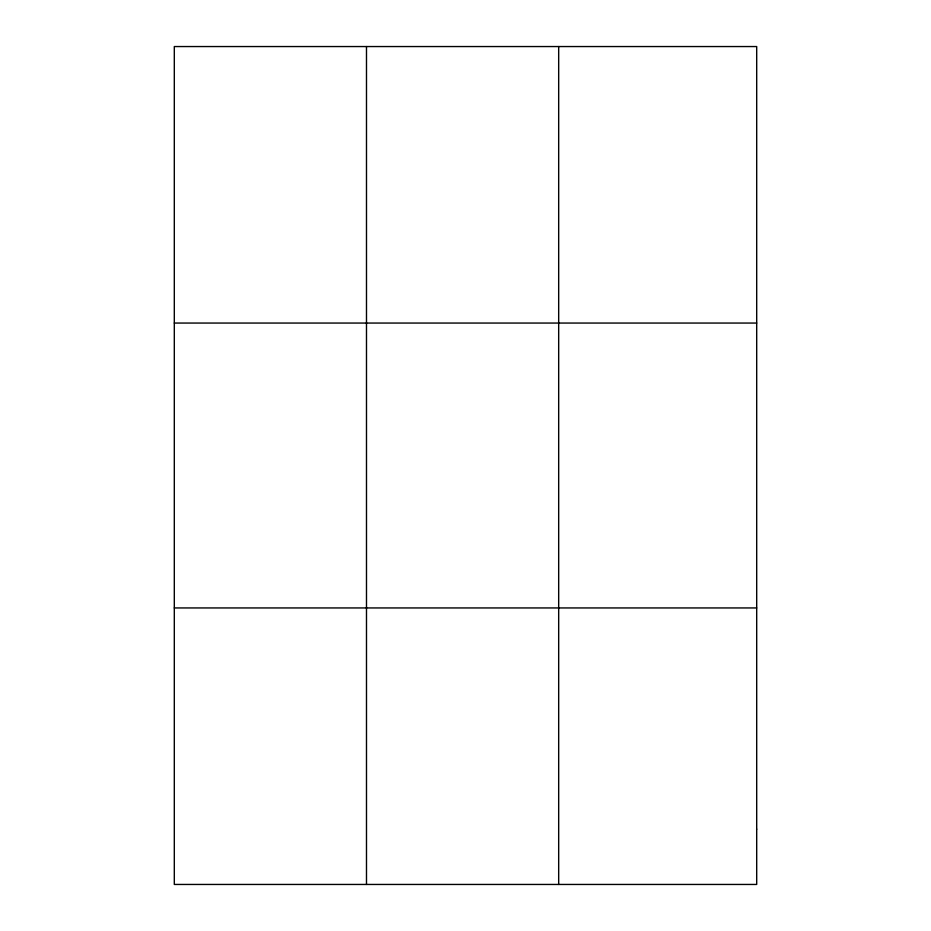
<?xml version="1.0" encoding="UTF-8"?>
<svg xmlns="http://www.w3.org/2000/svg" width="931" height="931" viewBox="0 0 931 931"><rect width="100%" height="100%" fill="white"/><g stroke="black" fill="none" stroke-linecap="round" stroke-linejoin="round"><path stroke-width="1.4" d="M366.488 46.55L366.488 884.45M558.681 46.55L558.681 884.45M174.306 323.057L756.694 323.057M174.306 607.943L756.694 607.943M756.694 829.149L756.694 884.45L174.306 884.45L174.306 46.55L756.694 46.55L756.694 829.149"/></g></svg>
